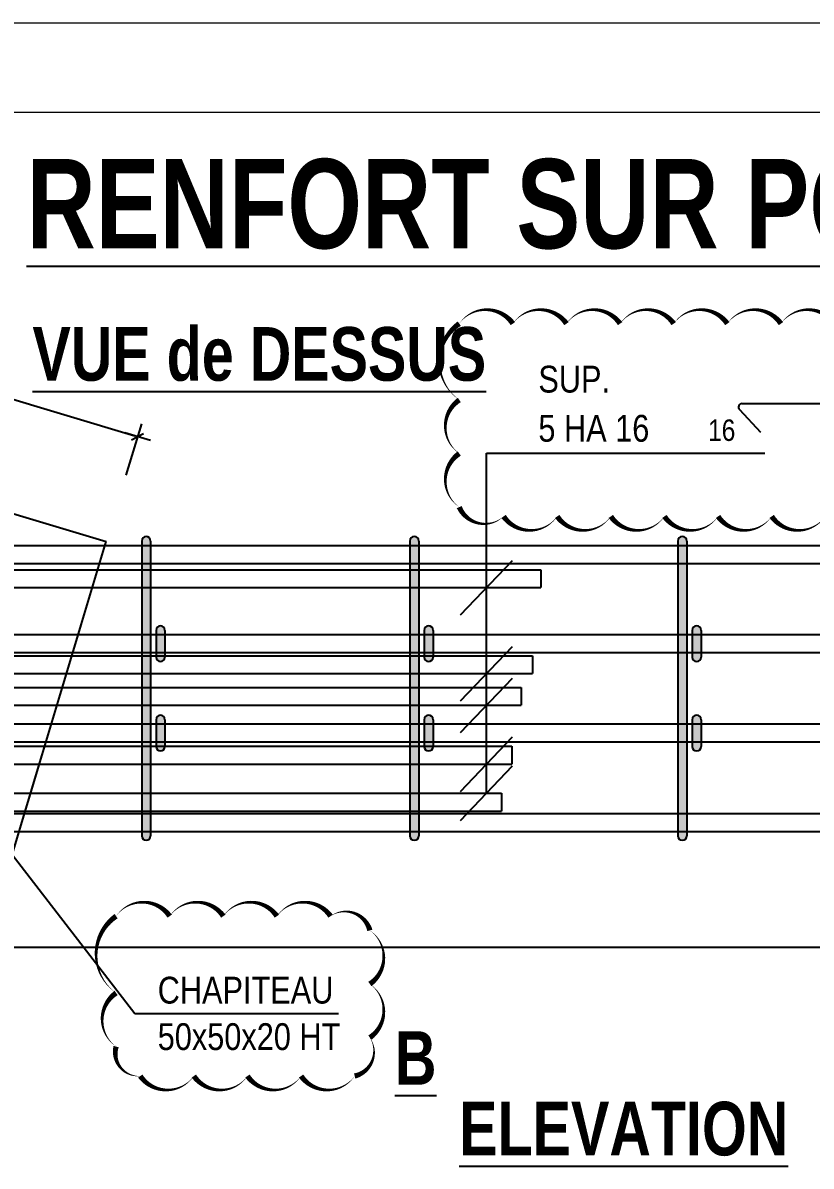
# Model space of a CAD drawing. Header units: centimetres. Extents: x 26838 to 35143, y -19090 to -13510.
# Drawn here: x 33490 to 33931, y -16236 to -15596 of the extents above; entities that cross this region are included whole.
import ezdxf

# ---------------------------------------------------------------- set-up
doc = ezdxf.new("R2010")
doc.units = ezdxf.units.CM
doc.header["$LTSCALE"] = 25.4
doc.header["$PDMODE"] = 1
doc.header["$PDSIZE"] = -2
for name, color, linetype in [('01_linteaux', 2, 'Continuous'), ('01_poch_BN', 9, 'Continuous'), ('01_texte', 230, 'Continuous'), ('AA_COTES', 2, 'Continuous')]:
    doc.layers.add(name, color=color, linetype=linetype)
doc.layers.add('01_résv', color=32, linetype='Continuous', lineweight=9)
doc.styles.add('impact', font='impact.ttf')
doc.styles.add('STYLE2', font='ARIALN.TTF')
doc.dimstyles.new('JB25', dxfattribs={"dimscale": 0.1, "dimtxt": 150, "dimasz": 15, "dimexe": 0.1, "dimexo": 0.1, "dimgap": 0.09, "dimtad": 1, "dimdec": 1, "dimlfac": 0.5, "dimdsep": 46, "dimtxsty": 'STYLE2', "dimblk1": 'BOND_G', "dimblk2": 'BOND_D', "dimsah": 1, "dimcen": 1.5, "dimdle": 0.01, "dimse1": 1, "dimse2": 1, "dimclrd": 4, "dimclre": 2, "dimclrt": 6, "dimazin": 2, "dimtfac": 2.333333, "dimtdec": 1, "dimtix": 1, "dimtmove": 2, "dimatfit": 3, "dimldrblk": 'BOND_G', "dimfxl": 1, "dimtolj": 1, "dimtzin": 0, "dimarcsym": 0})

# ---------------------------------------------------------------- blocks, each defined once
blk = doc.blocks.new('BOND_G')
at = {"layer": 'AA_COTES', "color": 0}
for p, q in [((0, -5), (0, 15)), ((5, 0), (-5, 0)), ((1.77, 1.77), (-1.77, -1.77))]:
    blk.add_line(p, q, dxfattribs=at)
blk = doc.blocks.new('BOND_D')
at = {"layer": 'AA_COTES', "color": 0}
for p, q in [((0, 5), (0, -15)), ((5, 0), (-5, 0)), ((-1.77, -1.77), (1.77, 1.77))]:
    blk.add_line(p, q, dxfattribs=at)
blk = doc.blocks.new('*D171')
at = {"layer": '01_poch_BN', "color": 4, "lineweight": -2, "transparency": 16777216}
blk.add_line((33316.47, -15756.24), (33553.04, -15827.26), dxfattribs=at)
at = {"layer": 'Defpoints', "color": 0, "transparency": 16777216}
for p in [(33297.44, -15814.44), (33554.48, -15827.69), (33536.88, -15886.31)]:
    blk.add_point(p, dxfattribs=at)
at = {"layer": '01_poch_BN', "color": 4, "lineweight": -2, "transparency": 16777216, "xscale": 1.5, "yscale": 1.5, "zscale": 1.5}
for name, p, rotation in [('BOND_G', (33315.03, -15755.81), 163.291350846279), ('BOND_D', (33554.48, -15827.69), 343.2913508462789)]:
    blk.add_blockref(name, p, dxfattribs=dict(at, rotation=rotation))
at = {"layer": '01_poch_BN', "color": 6, "transparency": 16777216, "insert": (33436.96, -15784.41), "char_height": 15, "attachment_point": 5, "rotation": 343.29135, "style": 'STYLE2'}
blk.add_mtext('\\A1;50', dxfattribs=at)

msp = doc.modelspace()

# ---------------------------------------------------------------- hatches: boundary and pattern name
at = {"layer": '01_linteaux'}
h = msp.add_hatch(color=256, dxfattribs=at)
h.dxf.hatch_style = 1
h.paths.add_polyline_path([(33556.84, -15886.08), (33556.84, -15888.58), (33561.84, -15888.58), (33561.84, -15886.08, 1)])
h.paths.add_polyline_path([(33561.84, -15888.58), (33556.84, -15888.58), (33556.84, -15894.32), (33561.84, -15897.19)])
h.paths.add_polyline_path([(33561.84, -15897.19), (33556.84, -15894.32), (33556.84, -15898.58), (33561.84, -15898.58)])
h.paths.add_polyline_path([(33561.84, -15898.58), (33556.84, -15898.58), (33556.84, -15904.32), (33561.84, -15907.19)])
h.paths.add_polyline_path([(33561.84, -15909.27), (33561.84, -15907.19), (33556.84, -15904.32), (33556.84, -15915.21, -0.022174)])
h.paths.add_polyline_path([(33561.84, -15909.27, 0.022174), (33556.84, -15915.21), (33556.84, -15938.58), (33561.84, -15938.58)])
h.paths.add_polyline_path([(33561.84, -15938.58), (33556.84, -15938.58), (33556.84, -15944.32), (33561.84, -15947.19)])
h.paths.add_polyline_path([(33556.84, -15944.32), (33556.84, -15948.58), (33561.84, -15948.58), (33561.84, -15947.19)])
h.paths.add_polyline_path([(33561.84, -15948.58), (33556.84, -15948.58), (33556.84, -15954.32), (33561.84, -15957.19)])
h.paths.add_polyline_path([(33561.84, -15957.19), (33556.84, -15954.32), (33556.84, -15988.58), (33561.84, -15988.58)])
h.paths.add_polyline_path([(33561.84, -15988.58), (33556.84, -15988.58), (33556.84, -15994.32), (33561.84, -15997.19)])
h.paths.add_polyline_path([(33556.84, -15994.32), (33556.84, -15998.58), (33561.84, -15998.58), (33561.84, -15997.19)])
h.paths.add_polyline_path([(33561.84, -15998.58), (33556.84, -15998.58), (33556.84, -16004.32), (33561.84, -16007.19)])
h.paths.add_polyline_path([(33561.84, -16007.19), (33556.84, -16004.32), (33556.84, -16021.96, 0.022174), (33561.84, -16027.89)])
h.paths.add_polyline_path([(33561.84, -16027.89, -0.022174), (33556.84, -16021.96), (33556.84, -16032.84), (33561.84, -16029.97)])
h.paths.add_polyline_path([(33561.84, -16029.97), (33556.84, -16032.84), (33556.84, -16038.58), (33561.84, -16038.58)])
h.paths.add_polyline_path([(33561.84, -16038.58), (33556.84, -16038.58), (33556.84, -16042.84), (33561.84, -16039.97)])
h.paths.add_polyline_path([(33561.84, -16039.97), (33556.84, -16042.84), (33556.84, -16048.58), (33560.68, -16048.58), (33561.84, -16044.7)])
h.paths.add_polyline_path([(33560.68, -16048.58), (33556.84, -16048.58), (33556.84, -16051.08, 0.39487), (33559.18, -16053.58)])
h.paths.add_polyline_path([(33561.84, -16048.58), (33560.68, -16048.58), (33559.18, -16053.58, 0.433826), (33561.84, -16051.08)])
h.paths.add_polyline_path([(33561.84, -16044.7), (33560.68, -16048.58), (33561.84, -16048.58)], flags=17)
h = msp.add_hatch(color=256, dxfattribs=at)
h.dxf.hatch_style = 1
h.paths.add_polyline_path([(33706.84, -15886.08), (33706.84, -15888.58), (33711.84, -15888.58), (33711.84, -15886.08, 1)])
h.paths.add_polyline_path([(33711.84, -15888.58), (33706.84, -15888.58), (33706.84, -15894.32), (33711.84, -15897.19)])
h.paths.add_polyline_path([(33711.84, -15897.19), (33706.84, -15894.32), (33706.84, -15898.58), (33711.84, -15898.58)])
h.paths.add_polyline_path([(33711.84, -15898.58), (33706.84, -15898.58), (33706.84, -15904.32), (33711.84, -15907.19)])
h.paths.add_polyline_path([(33711.84, -15909.27), (33711.84, -15907.19), (33706.84, -15904.32), (33706.84, -15915.21, -0.022174)])
h.paths.add_polyline_path([(33711.84, -15909.27, 0.022174), (33706.84, -15915.21), (33706.84, -15938.58), (33711.84, -15938.58)])
h.paths.add_polyline_path([(33711.84, -15938.58), (33706.84, -15938.58), (33706.84, -15944.32), (33711.84, -15947.19)])
h.paths.add_polyline_path([(33706.84, -15944.32), (33706.84, -15948.58), (33711.84, -15948.58), (33711.84, -15947.19)])
h.paths.add_polyline_path([(33711.84, -15948.58), (33706.84, -15948.58), (33706.84, -15954.32), (33711.84, -15957.19)])
h.paths.add_polyline_path([(33711.84, -15957.19), (33706.84, -15954.32), (33706.84, -15988.58), (33711.84, -15988.58)])
h.paths.add_polyline_path([(33711.84, -15988.58), (33706.84, -15988.58), (33706.84, -15994.32), (33711.84, -15997.19)])
h.paths.add_polyline_path([(33706.84, -15994.32), (33706.84, -15998.58), (33711.84, -15998.58), (33711.84, -15997.19)])
h.paths.add_polyline_path([(33711.84, -15998.58), (33706.84, -15998.58), (33706.84, -16004.32), (33711.84, -16007.19)])
h.paths.add_polyline_path([(33711.84, -16007.19), (33706.84, -16004.32), (33706.84, -16021.96, 0.022174), (33711.84, -16027.89)])
h.paths.add_polyline_path([(33711.84, -16027.89, -0.022174), (33706.84, -16021.96), (33706.84, -16032.84), (33711.84, -16029.97)])
h.paths.add_polyline_path([(33711.84, -16029.97), (33706.84, -16032.84), (33706.84, -16038.58), (33711.84, -16038.58)])
h.paths.add_polyline_path([(33711.84, -16038.58), (33706.84, -16038.58), (33706.84, -16042.84), (33711.84, -16039.97)])
h.paths.add_polyline_path([(33711.84, -16039.97), (33706.84, -16042.84), (33706.84, -16048.58), (33710.68, -16048.58), (33711.84, -16044.7)])
h.paths.add_polyline_path([(33710.68, -16048.58), (33706.84, -16048.58), (33706.84, -16051.08, 0.39487), (33709.18, -16053.58)])
h.paths.add_polyline_path([(33711.84, -16048.58), (33710.68, -16048.58), (33709.18, -16053.58, 0.433826), (33711.84, -16051.08)])
h.paths.add_polyline_path([(33711.84, -16044.7), (33710.68, -16048.58), (33711.84, -16048.58)], flags=17)
h = msp.add_hatch(color=256, dxfattribs=at)
h.dxf.hatch_style = 1
h.paths.add_polyline_path([(33856.84, -15886.08), (33856.84, -15888.58), (33861.84, -15888.58), (33861.84, -15886.08, 1)])
h.paths.add_polyline_path([(33861.84, -15888.58), (33856.84, -15888.58), (33856.84, -15894.32), (33861.84, -15897.19)])
h.paths.add_polyline_path([(33861.84, -15897.19), (33856.84, -15894.32), (33856.84, -15898.58), (33861.84, -15898.58)])
h.paths.add_polyline_path([(33861.84, -15898.58), (33856.84, -15898.58), (33856.84, -15904.32), (33861.84, -15907.19)])
h.paths.add_polyline_path([(33861.84, -15909.27), (33861.84, -15907.19), (33856.84, -15904.32), (33856.84, -15915.21, -0.022174)])
h.paths.add_polyline_path([(33861.84, -15909.27, 0.022174), (33856.84, -15915.21), (33856.84, -15938.58), (33861.84, -15938.58)])
h.paths.add_polyline_path([(33861.84, -15938.58), (33856.84, -15938.58), (33856.84, -15944.32), (33861.84, -15947.19)])
h.paths.add_polyline_path([(33856.84, -15944.32), (33856.84, -15948.58), (33861.84, -15948.58), (33861.84, -15947.19)])
h.paths.add_polyline_path([(33861.84, -15948.58), (33856.84, -15948.58), (33856.84, -15954.32), (33861.84, -15957.19)])
h.paths.add_polyline_path([(33861.84, -15957.19), (33856.84, -15954.32), (33856.84, -15988.58), (33861.84, -15988.58)])
h.paths.add_polyline_path([(33861.84, -15988.58), (33856.84, -15988.58), (33856.84, -15994.32), (33861.84, -15997.19)])
h.paths.add_polyline_path([(33856.84, -15994.32), (33856.84, -15998.58), (33861.84, -15998.58), (33861.84, -15997.19)])
h.paths.add_polyline_path([(33861.84, -15998.58), (33856.84, -15998.58), (33856.84, -16004.32), (33861.84, -16007.19)])
h.paths.add_polyline_path([(33861.84, -16007.19), (33856.84, -16004.32), (33856.84, -16021.96, 0.022174), (33861.84, -16027.89)])
h.paths.add_polyline_path([(33861.84, -16027.89, -0.022174), (33856.84, -16021.96), (33856.84, -16032.84), (33861.84, -16029.97)])
h.paths.add_polyline_path([(33861.84, -16029.97), (33856.84, -16032.84), (33856.84, -16038.58), (33861.84, -16038.58)])
h.paths.add_polyline_path([(33861.84, -16038.58), (33856.84, -16038.58), (33856.84, -16042.84), (33861.84, -16039.97)])
h.paths.add_polyline_path([(33861.84, -16039.97), (33856.84, -16042.84), (33856.84, -16048.58), (33860.68, -16048.58), (33861.84, -16044.7)])
h.paths.add_polyline_path([(33860.68, -16048.58), (33856.84, -16048.58), (33856.84, -16051.08, 0.39487), (33859.18, -16053.58)])
h.paths.add_polyline_path([(33861.84, -16048.58), (33860.68, -16048.58), (33859.18, -16053.58, 0.433826), (33861.84, -16051.08)])
h.paths.add_polyline_path([(33861.84, -16044.7), (33860.68, -16048.58), (33861.84, -16048.58)], flags=17)
h = msp.add_hatch(color=256, dxfattribs=at)
h.dxf.hatch_style = 1
h.paths.add_polyline_path([(33569.84, -15938.58), (33564.84, -15938.58), (33564.84, -15944.32), (33569.84, -15947.19)])
h.paths.add_polyline_path([(33564.84, -15944.32), (33564.84, -15948.58), (33569.84, -15948.58), (33569.84, -15947.19)])
edge = h.paths.add_edge_path()
edge.add_arc((33567.34, -15951.08), 2.5, 180, 360)
edge.add_line((33569.84, -15951.08), (33569.84, -15948.58))
edge.add_line((33569.84, -15948.58), (33564.84, -15948.58))
edge.add_line((33564.84, -15948.58), (33564.84, -15951.08))
edge = h.paths.add_edge_path()
edge.add_arc((33567.34, -15936.08), 2.5, 0, 180)
edge.add_line((33564.84, -15936.08), (33564.84, -15938.58))
edge.add_line((33564.84, -15938.58), (33569.84, -15938.58))
edge.add_line((33569.84, -15938.58), (33569.84, -15936.08))
h = msp.add_hatch(color=256, dxfattribs=at)
h.dxf.hatch_style = 1
h.paths.add_polyline_path([(33719.84, -15938.58), (33714.84, -15938.58), (33714.84, -15944.32), (33719.84, -15947.19)])
h.paths.add_polyline_path([(33714.84, -15944.32), (33714.84, -15948.58), (33719.84, -15948.58), (33719.84, -15947.19)])
edge = h.paths.add_edge_path()
edge.add_arc((33717.34, -15951.08), 2.5, 180, 360)
edge.add_line((33719.84, -15951.08), (33719.84, -15948.58))
edge.add_line((33719.84, -15948.58), (33714.84, -15948.58))
edge.add_line((33714.84, -15948.58), (33714.84, -15951.08))
edge = h.paths.add_edge_path()
edge.add_arc((33717.34, -15936.08), 2.5, 0, 180)
edge.add_line((33714.84, -15936.08), (33714.84, -15938.58))
edge.add_line((33714.84, -15938.58), (33719.84, -15938.58))
edge.add_line((33719.84, -15938.58), (33719.84, -15936.08))
h = msp.add_hatch(color=256, dxfattribs=at)
h.dxf.hatch_style = 1
h.paths.add_polyline_path([(33869.84, -15938.58), (33864.84, -15938.58), (33864.84, -15944.32), (33869.84, -15947.19)])
h.paths.add_polyline_path([(33864.84, -15944.32), (33864.84, -15948.58), (33869.84, -15948.58), (33869.84, -15947.19)])
edge = h.paths.add_edge_path()
edge.add_arc((33867.34, -15951.08), 2.5, 180, 360)
edge.add_line((33869.84, -15951.08), (33869.84, -15948.58))
edge.add_line((33869.84, -15948.58), (33864.84, -15948.58))
edge.add_line((33864.84, -15948.58), (33864.84, -15951.08))
edge = h.paths.add_edge_path()
edge.add_arc((33867.34, -15936.08), 2.5, 0, 180)
edge.add_line((33864.84, -15936.08), (33864.84, -15938.58))
edge.add_line((33864.84, -15938.58), (33869.84, -15938.58))
edge.add_line((33869.84, -15938.58), (33869.84, -15936.08))
h = msp.add_hatch(color=256, dxfattribs=at)
h.dxf.hatch_style = 1
h.paths.add_polyline_path([(33569.84, -15988.58), (33564.84, -15988.58), (33564.84, -15994.32), (33569.84, -15997.19)])
h.paths.add_polyline_path([(33564.84, -15994.32), (33564.84, -15998.58), (33569.84, -15998.58), (33569.84, -15997.19)])
edge = h.paths.add_edge_path()
edge.add_arc((33567.34, -16001.08), 2.5, 180, 360)
edge.add_line((33569.84, -16001.08), (33569.84, -15998.58))
edge.add_line((33569.84, -15998.58), (33564.84, -15998.58))
edge.add_line((33564.84, -15998.58), (33564.84, -16001.08))
edge = h.paths.add_edge_path()
edge.add_arc((33567.34, -15986.08), 2.5, 0, 180)
edge.add_line((33564.84, -15986.08), (33564.84, -15988.58))
edge.add_line((33564.84, -15988.58), (33569.84, -15988.58))
edge.add_line((33569.84, -15988.58), (33569.84, -15986.08))
h = msp.add_hatch(color=256, dxfattribs=at)
h.dxf.hatch_style = 1
h.paths.add_polyline_path([(33719.84, -15988.58), (33714.84, -15988.58), (33714.84, -15994.32), (33719.84, -15997.19)])
h.paths.add_polyline_path([(33714.84, -15994.32), (33714.84, -15998.58), (33719.84, -15998.58), (33719.84, -15997.19)])
edge = h.paths.add_edge_path()
edge.add_arc((33717.34, -16001.08), 2.5, 180, 360)
edge.add_line((33719.84, -16001.08), (33719.84, -15998.58))
edge.add_line((33719.84, -15998.58), (33714.84, -15998.58))
edge.add_line((33714.84, -15998.58), (33714.84, -16001.08))
edge = h.paths.add_edge_path()
edge.add_arc((33717.34, -15986.08), 2.5, 0, 180)
edge.add_line((33714.84, -15986.08), (33714.84, -15988.58))
edge.add_line((33714.84, -15988.58), (33719.84, -15988.58))
edge.add_line((33719.84, -15988.58), (33719.84, -15986.08))
h = msp.add_hatch(color=256, dxfattribs=at)
h.dxf.hatch_style = 1
h.paths.add_polyline_path([(33869.84, -15988.58), (33864.84, -15988.58), (33864.84, -15994.32), (33869.84, -15997.19)])
h.paths.add_polyline_path([(33864.84, -15994.32), (33864.84, -15998.58), (33869.84, -15998.58), (33869.84, -15997.19)])
edge = h.paths.add_edge_path()
edge.add_arc((33867.34, -16001.08), 2.5, 180, 360)
edge.add_line((33869.84, -16001.08), (33869.84, -15998.58))
edge.add_line((33869.84, -15998.58), (33864.84, -15998.58))
edge.add_line((33864.84, -15998.58), (33864.84, -16001.08))
edge = h.paths.add_edge_path()
edge.add_arc((33867.34, -15986.08), 2.5, 0, 180)
edge.add_line((33864.84, -15986.08), (33864.84, -15988.58))
edge.add_line((33864.84, -15988.58), (33869.84, -15988.58))
edge.add_line((33869.84, -15988.58), (33869.84, -15986.08))

# ---------------------------------------------------------------- linework, layer by layer
for p, q in [((33297.44, -15814.44), (33536.88, -15886.31)), ((33296.84, -15888.58), (34796.84, -15888.58)), ((33465, -16125.76), (33536.88, -15886.31)), ((33556.84, -15886.08), (33556.84, -16051.08)), ((33561.84, -15886.08), (33561.84, -16051.08)), ((33706.84, -15886.08), (33706.84, -16051.08)), ((33711.84, -15886.08), (33711.84, -16051.08)), ((33856.84, -15886.08), (33856.84, -16051.08)), ((33861.84, -15886.08), (33861.84, -16051.08)), ((33280.09, -15902.19), (33780.09, -15902.19)), ((33296.84, -15898.58), (34796.84, -15898.58)), ((33780.09, -15902.19), (33780.09, -15912.19)), ((33280.09, -15912.19), (33780.09, -15912.19)), ((33564.84, -15936.08), (33564.84, -15951.08)), ((33569.84, -15936.08), (33569.84, -15951.08)), ((33714.84, -15936.08), (33714.84, -15951.08)), ((33719.84, -15936.08), (33719.84, -15951.08)), ((33864.84, -15936.08), (33864.84, -15951.08)), ((33869.84, -15936.08), (33869.84, -15951.08)), ((34796.84, -15938.58), (33296.84, -15938.58)), ((34796.84, -15948.58), (33296.84, -15948.58)), ((33268.32, -15950.31), (33775.47, -15950.31)), ((33775.47, -15950.31), (33775.47, -15960.31)), ((33268.32, -15960.31), (33775.47, -15960.31)), ((33257.32, -15967.99), (33769.1, -15967.99)), ((33769.1, -15967.99), (33769.1, -15977.99)), ((33257.32, -15977.99), (33769.1, -15977.99)), ((33564.84, -15986.08), (33564.84, -16001.08)), ((33569.84, -15986.08), (33569.84, -16001.08)), ((33714.84, -15986.08), (33714.84, -16001.08)), ((33719.84, -15986.08), (33719.84, -16001.08)), ((33864.84, -15986.08), (33864.84, -16001.08)), ((33869.84, -15986.08), (33869.84, -16001.08)), ((34796.84, -15988.58), (33296.84, -15988.58)), ((34796.84, -15998.58), (33296.84, -15998.58)), ((33254.11, -16000.94), (33763.9, -16000.94)), ((33763.9, -16000.94), (33763.9, -16010.94)), ((33254.11, -16010.94), (33763.9, -16010.94)), ((33245.15, -16027.22), (33758.12, -16027.22)), ((33758.12, -16027.22), (33758.12, -16037.22)), ((33245.15, -16037.22), (33758.12, -16037.22)), ((33296.84, -16038.58), (34796.84, -16038.58)), ((33296.84, -16048.58), (34796.84, -16048.58))]:
    msp.add_line(p, q, dxfattribs=at)
at = {"layer": '01_linteaux', "linetype": 'Continuous'}
for p, q in [((33891.3, -15812.56), (33903.15, -15825.14)), ((33892.76, -15809.19), (34012.79, -15809.19))]:
    msp.add_line(p, q, dxfattribs=at)
msp.add_arc((33892.76, -15811.19), 2, 90, 223.3156, dxfattribs=at)
at = {"layer": '01_linteaux'}
for centre, start, end in [((33559.34, -15886.08), 0, 180), ((33709.34, -15886.08), 0, 180), ((33859.34, -15886.08), 0, 180), ((33567.34, -15936.08), 0, 180), ((33717.34, -15936.08), 0, 180), ((33867.34, -15936.08), 0, 180), ((33567.34, -15951.08), 180, 0), ((33717.34, -15951.08), 180, 0), ((33867.34, -15951.08), 180, 0), ((33567.34, -15986.08), 0, 180), ((33717.34, -15986.08), 0, 180), ((33867.34, -15986.08), 0, 180), ((33567.34, -16001.08), 180, 0), ((33717.34, -16001.08), 180, 0), ((33867.34, -16001.08), 180, 0), ((33559.34, -16051.08), 180, 0), ((33709.34, -16051.08), 180, 0), ((33859.34, -16051.08), 180, 0)]:
    msp.add_arc(centre, 2.5, start, end, dxfattribs=at)
at = {"layer": '01_résv'}
for p, q in [((33042.66, -15596.12), (35142.66, -15596.12)), ((33092.66, -15646.12), (35092.66, -15646.12))]:
    msp.add_line(p, q, dxfattribs=at)
at = {"layer": '01_texte', "ltscale": 30}
for p, q in [((33749.67, -16027.22), (33749.67, -15836.99)), ((33749.67, -15836.99), (33905.46, -15836.99)), ((33735.13, -15927.42), (33764.21, -15896.95)), ((33735.13, -15975.55), (33764.21, -15945.08)), ((33735.13, -15993.22), (33764.21, -15962.75)), ((33735.13, -16026.18), (33764.21, -15995.7)), ((33735.13, -16042.46), (33764.21, -16011.98)), ((33484.28, -16061.53), (33553, -16150.5)), ((33296.84, -16113.41), (34796.84, -16113.17)), ((33553, -16150.5), (33667, -16150.5))]:
    msp.add_line(p, q, dxfattribs=at)
at = {"layer": '01_texte'}
msp.add_lwpolyline([(33939.31, -15872.33, 0, 3, -0.520567), (33909.31, -15872.33, 0, 3, -0.520567), (33879.31, -15872.33, 0, 3, -0.520567), (33849.31, -15872.33, 0, 3, -0.520567), (33819.31, -15872.33, 0, 3, -0.520567), (33789.31, -15872.33, 0, 3, -0.520567), (33759.31, -15872.33, 0, 3, -0.520567), (33734.51, -15867.12, 0, 3, -0.520567), (33734.51, -15837.12, 0, 3, -0.520567), (33734.51, -15807.12, 0, 3, -0.520567), (33734.51, -15764.43, 0, 3, -0.520567), (33764.51, -15764.43, 0, 3, -0.520567), (33794.51, -15764.43, 0, 3, -0.520567), (33824.51, -15764.43, 0, 3, -0.520567), (33854.51, -15764.43, 0, 3, -0.520567), (33884.51, -15764.43, 0, 3, -0.520567), (33914.51, -15764.43, 0, 3, -0.520567), (33944.51, -15764.43, 0, 3, -0.520567)], format="xyseb", dxfattribs=at)
msp.add_lwpolyline([(33542.5, -16096, 0, 3, -0.520567), (33572.5, -16096, 0, 3, -0.520567), (33602.5, -16096, 0, 3, -0.520567), (33632.5, -16096, 0, 3, -0.520567), (33662.5, -16096, 0, 3, -0.520567), (33684.5, -16104, 0, 3, -0.520567), (33684.5, -16134, 0, 3, -0.520567), (33684.5, -16164, 0, 3, -0.520567), (33676, -16185.5, 0, 3, -0.520567), (33646, -16185.5, 0, 3, -0.520567), (33616, -16185.5, 0, 3, -0.520567), (33586, -16185.5, 0, 3, -0.520567), (33556, -16185.5, 0, 3, -0.520567), (33542.5, -16169, 0, 3, -0.520567), (33542.5, -16139, 0, 3, -0.520567)], format="xyseb", close=True, dxfattribs=at)

# ---------------------------------------------------------------- texts
for s, height, style, p in [('%%URENFORT SUR POTEAU P1 et P2', 50, 'impact', (33492.38, -15722.31)), ('%%UVUE de DESSUS', 30, 'impact', (33495.69, -15796.38)), ('SUP.', 15, 'STYLE2', (33778.78, -15803.01)), ('5 HA 16', 15, 'STYLE2', (33778.78, -15830.51)), ('16', 12, 'STYLE2', (33873.72, -15830.07)), ('CHAPITEAU ', 15, 'STYLE2', (33565.78, -16144.93)), ('50x50x20 HT', 15, 'STYLE2', (33565.78, -16170.93)), ('%%UB', 30, 'impact', (33698.54, -16190.38)), ('%%UELEVATION', 30, 'impact', (33734.45, -16229.91))]:
    msp.add_text(s, height=height, dxfattribs=dict(at, style=style)).set_placement(p)

# ---------------------------------------------------------------- dimensions: what is measured, and where the dimension line sits
at = {"layer": '01_poch_BN'}
dim = msp.add_aligned_dim(p1=(33297.44, -15814.44), p2=(33536.88, -15886.31), distance=61.21, text='50', dimstyle='JB25', dxfattribs=at)
dim.commit()
dim.dimension.update_dxf_attribs({"geometry": '*D171', "text_midpoint": (33436.96, -15784.41)})

doc.saveas('drawing.dxf')
